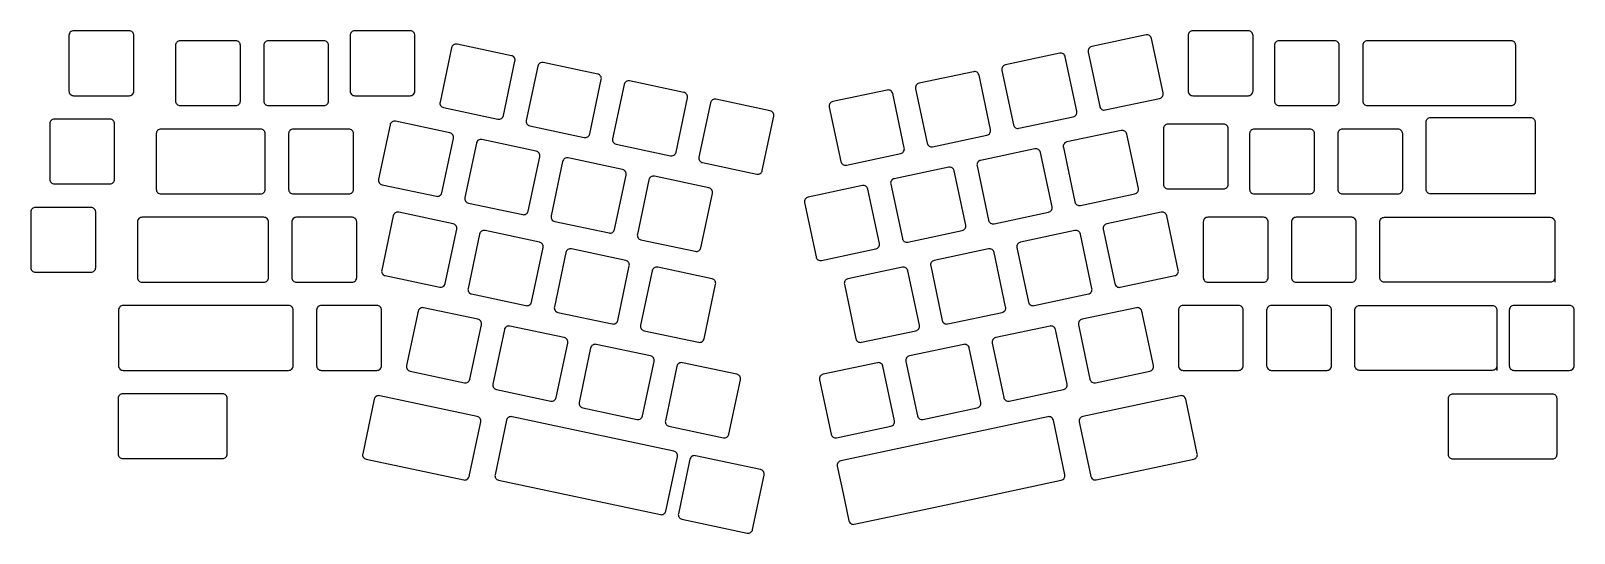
# Model space of a CAD drawing. Extents: x 25 to 358, y 23 to 131.
import ezdxf

# ---------------------------------------------------------------- set-up
doc = ezdxf.new("R2010")
doc.units = 0
doc.header["$MEASUREMENT"] = 0
doc.layers.get('0').update_dxf_attribs({"color": 3, "linetype": 'CONTINUOUS'})
doc.layers.add('PLATE', color=1, linetype='CONTINUOUS')

msp = doc.modelspace()

# ---------------------------------------------------------------- linework, layer by layer
at = {"color": 1, "linetype": 'Continuous'}
for points in [[(45.81, 131.17), (33.81, 131.17, 0.414214), (32.81, 130.17), (32.81, 118.17, 0.414214), (33.81, 117.17), (45.81, 117.17, 0.414214), (46.81, 118.17), (46.81, 130.17, 0.414214)], [(106.52, 131.17), (94.52, 131.17, 0.414214), (93.52, 130.17), (93.52, 118.17, 0.414214), (94.52, 117.17), (106.52, 117.17, 0.414214), (107.52, 118.17), (107.52, 130.17, 0.414214)], [(265.4, 130.28), (253.66, 127.79, 0.414214), (252.89, 126.6), (255.38, 114.86, 0.414214), (256.57, 114.09), (268.31, 116.59, 0.414214), (269.08, 117.77), (266.58, 129.51, 0.414214)], [(287.48, 131.17), (275.48, 131.17, 0.414214), (274.48, 130.17), (274.48, 118.17, 0.414214), (275.48, 117.17), (287.48, 117.17, 0.414214), (288.48, 118.17), (288.48, 130.17, 0.414214)], [(68.83, 129.03), (56.83, 129.03, 0.414214), (55.83, 128.03), (55.83, 116.03, 0.414214), (56.83, 115.03), (68.83, 115.03, 0.414214), (69.83, 116.03), (69.83, 128.03, 0.414214)], [(87.88, 129.03), (75.88, 129.03, 0.414214), (74.88, 128.03), (74.88, 116.03, 0.414214), (75.88, 115.03), (87.88, 115.03, 0.414214), (88.88, 116.03), (88.88, 128.03, 0.414214)], [(128.35, 125.81), (116.61, 128.3, 0.414214), (115.42, 127.53), (112.93, 115.79, 0.414214), (113.7, 114.61), (125.44, 112.11, 0.414214), (126.62, 112.88), (129.12, 124.62, 0.414214)], [(306.11, 129.03), (294.11, 129.03, 0.414214), (293.11, 128.03), (293.11, 116.03, 0.414214), (294.11, 115.03), (306.11, 115.03, 0.414214), (307.11, 116.03), (307.11, 128.03, 0.414214)], [(146.98, 121.85), (135.24, 124.34, 0.414214), (134.06, 123.57), (131.56, 111.83, 0.414214), (132.33, 110.65), (144.07, 108.15, 0.414214), (145.26, 108.92), (147.75, 120.66, 0.414214)], [(246.76, 126.32), (235.03, 123.83, 0.414214), (234.25, 122.64), (236.75, 110.9, 0.414214), (237.94, 110.13), (249.67, 112.63, 0.414214), (250.44, 113.81), (247.95, 125.55, 0.414214)], [(165.61, 117.89), (153.88, 120.38, 0.414214), (152.69, 119.61), (150.2, 107.87, 0.414214), (150.97, 106.69), (162.7, 104.19, 0.414214), (163.89, 104.96), (166.38, 116.7, 0.414214)], [(228.13, 122.36), (216.39, 119.87, 0.414214), (215.62, 118.68), (218.12, 106.94, 0.414214), (219.3, 106.17), (231.04, 108.67, 0.414214), (231.81, 109.85), (229.32, 121.59, 0.414214)], [(209.5, 118.4), (197.76, 115.9, 0.414214), (196.99, 114.72), (199.48, 102.98, 0.414214), (200.67, 102.21), (212.41, 104.71, 0.414214), (213.18, 105.89), (210.68, 117.63, 0.414214)], [(184.25, 113.92), (172.51, 116.42, 0.414214), (171.32, 115.65), (168.83, 103.91, 0.414214), (169.6, 102.73), (181.34, 100.23, 0.414214), (182.52, 101), (185.02, 112.74, 0.414214)], [(41.65, 112.12), (29.65, 112.12, 0.414214), (28.65, 111.12), (28.65, 99.12, 0.414214), (29.65, 98.12), (41.65, 98.12, 0.414214), (42.65, 99.12), (42.65, 111.12, 0.414214)], [(93.24, 109.98), (81.24, 109.98, 0.414214), (80.24, 108.98), (80.24, 96.98, 0.414214), (81.24, 95.98), (93.24, 95.98, 0.414214), (94.24, 96.98), (94.24, 108.98, 0.414214)], [(115.07, 109.16), (103.33, 111.65, 0.414214), (102.14, 110.88), (99.65, 99.14, 0.414214), (100.42, 97.96), (112.16, 95.46, 0.414214), (113.34, 96.23), (115.84, 107.97, 0.414214)], [(282.12, 111.04), (270.12, 111.04, 0.414214), (269.12, 110.04), (269.12, 98.04, 0.414214), (270.12, 97.04), (282.12, 97.04, 0.414214), (283.12, 98.04), (283.12, 110.04, 0.414214)], [(300.75, 109.98), (288.75, 109.98, 0.414214), (287.75, 108.98), (287.75, 96.98, 0.414214), (288.75, 95.98), (300.75, 95.98, 0.414214), (301.75, 96.98), (301.75, 108.98, 0.414214)], [(319.8, 109.98), (307.8, 109.98, 0.414214), (306.8, 108.98), (306.8, 96.98, 0.414214), (307.8, 95.98), (319.8, 95.98, 0.414214), (320.8, 96.98), (320.8, 108.98, 0.414214)], [(133.7, 105.2), (121.96, 107.69, 0.414214), (120.78, 106.92), (118.28, 95.18, 0.414214), (119.05, 94), (130.79, 91.5, 0.414214), (131.98, 92.27), (134.47, 104.01, 0.414214)], [(260.04, 109.67), (248.3, 107.18, 0.414214), (247.53, 105.99), (250.02, 94.25, 0.414214), (251.21, 93.48), (262.95, 95.98, 0.414214), (263.72, 97.16), (261.22, 108.9, 0.414214)], [(152.33, 101.24), (140.6, 103.73, 0.414214), (139.41, 102.96), (136.92, 91.22, 0.414214), (137.69, 90.04), (149.42, 87.54, 0.414214), (150.61, 88.31), (153.1, 100.05, 0.414214)], [(241.4, 105.71), (229.67, 103.22, 0.414214), (228.89, 102.03), (231.39, 90.29, 0.414214), (232.58, 89.52), (244.31, 92.02, 0.414214), (245.08, 93.2), (242.59, 104.94, 0.414214)], [(222.77, 101.75), (211.03, 99.26, 0.414214), (210.26, 98.07), (212.76, 86.33, 0.414214), (213.94, 85.56), (225.68, 88.06, 0.414214), (226.45, 89.24), (223.96, 100.98, 0.414214)], [(170.97, 97.27), (159.23, 99.77, 0.414214), (158.04, 99), (155.55, 87.26, 0.414214), (156.32, 86.08), (168.06, 83.58, 0.414214), (169.24, 84.35), (171.74, 96.09, 0.414214)], [(204.14, 97.79), (192.4, 95.29, 0.414214), (191.63, 94.11), (194.12, 82.37, 0.414214), (195.31, 81.6), (207.05, 84.1, 0.414214), (207.82, 85.28), (205.32, 97.02, 0.414214)], [(37.58, 93.07), (25.58, 93.07, 0.414214), (24.58, 92.07), (24.58, 80.07, 0.414214), (25.58, 79.07), (37.58, 79.07, 0.414214), (38.58, 80.07), (38.58, 92.07, 0.414214)], [(93.94, 90.93), (81.94, 90.93, 0.414214), (80.94, 89.93), (80.94, 77.93, 0.414214), (81.94, 76.93), (93.94, 76.93, 0.414214), (94.94, 77.93), (94.94, 89.93, 0.414214)], [(115.77, 89.53), (104.03, 92.02, 0.414214), (102.84, 91.25), (100.35, 79.51, 0.414214), (101.12, 78.33), (112.86, 75.83, 0.414214), (114.04, 76.6), (116.54, 88.34, 0.414214)], [(268.66, 92.02), (256.92, 89.53, 0.414214), (256.15, 88.34), (258.64, 76.6, 0.414214), (259.83, 75.83), (271.57, 78.33, 0.414214), (272.34, 79.51), (269.84, 91.25, 0.414214)], [(290.74, 90.93), (278.74, 90.93, 0.414214), (277.74, 89.93), (277.74, 77.93, 0.414214), (278.74, 76.93), (290.74, 76.93, 0.414214), (291.74, 77.93), (291.74, 89.93, 0.414214)], [(309.79, 90.93), (297.79, 90.93, 0.414214), (296.79, 89.93), (296.79, 77.93, 0.414214), (297.79, 76.93), (309.79, 76.93, 0.414214), (310.79, 77.93), (310.79, 89.93, 0.414214)], [(134.4, 85.57), (122.66, 88.06, 0.414214), (121.48, 87.29), (118.98, 75.55, 0.414214), (119.75, 74.37), (131.49, 71.87, 0.414214), (132.68, 72.64), (135.17, 84.38, 0.414214)], [(250.02, 88.06), (238.29, 85.57, 0.414214), (237.51, 84.38), (240.01, 72.64, 0.414214), (241.2, 71.87), (252.93, 74.37, 0.414214), (253.7, 75.55), (251.21, 87.29, 0.414214)], [(153.03, 81.61), (141.3, 84.1, 0.414214), (140.11, 83.33), (137.62, 71.59, 0.414214), (138.39, 70.41), (150.12, 67.91, 0.414214), (151.31, 68.68), (153.8, 80.42, 0.414214)], [(231.39, 84.1), (219.65, 81.61, 0.414214), (218.88, 80.42), (221.38, 68.68, 0.414214), (222.56, 67.91), (234.3, 70.41, 0.414214), (235.07, 71.59), (232.58, 83.33, 0.414214)], [(171.67, 77.64), (159.93, 80.14, 0.414214), (158.74, 79.37), (156.25, 67.63, 0.414214), (157.02, 66.45), (168.76, 63.95, 0.414214), (169.94, 64.72), (172.44, 76.46, 0.414214)], [(212.76, 80.14), (201.02, 77.64, 0.414214), (200.25, 76.46), (202.74, 64.72, 0.414214), (203.93, 63.95), (215.67, 66.45, 0.414214), (216.44, 67.63), (213.94, 79.37, 0.414214)], [(99.29, 71.88), (87.29, 71.88, 0.414214), (86.29, 70.88), (86.29, 58.88, 0.414214), (87.29, 57.88), (99.29, 57.88, 0.414214), (100.29, 58.88), (100.29, 70.88, 0.414214)], [(121.12, 68.92), (109.38, 71.41, 0.414214), (108.19, 70.64), (105.7, 58.9, 0.414214), (106.47, 57.72), (118.21, 55.22, 0.414214), (119.39, 55.99), (121.89, 67.73, 0.414214)], [(263.3, 71.41), (251.56, 68.92, 0.414214), (250.79, 67.73), (253.28, 55.99, 0.414214), (254.47, 55.22), (266.21, 57.72, 0.414214), (266.98, 58.9), (264.48, 70.64, 0.414214)], [(285.38, 71.88), (273.38, 71.88, 0.414214), (272.38, 70.88), (272.38, 58.88, 0.414214), (273.38, 57.88), (285.38, 57.88, 0.414214), (286.38, 58.88), (286.38, 70.88, 0.414214)], [(304.43, 71.88), (292.43, 71.88, 0.414214), (291.43, 70.88), (291.43, 58.88, 0.414214), (292.43, 57.88), (304.43, 57.88, 0.414214), (305.43, 58.88), (305.43, 70.88, 0.414214)], [(356.82, 71.88), (344.82, 71.88, 0.414214), (343.82, 70.88), (343.82, 58.88, 0.414214), (344.82, 57.88), (356.82, 57.88, 0.414214), (357.82, 58.88), (357.82, 70.88, 0.414214)], [(139.75, 64.96), (128.01, 67.45, 0.414214), (126.83, 66.68), (124.33, 54.94, 0.414214), (125.1, 53.76), (136.84, 51.26, 0.414214), (138.03, 52.03), (140.52, 63.77, 0.414214)], [(244.66, 67.45), (232.93, 64.96, 0.414214), (232.15, 63.77), (234.65, 52.03, 0.414214), (235.84, 51.26), (247.57, 53.76, 0.414214), (248.34, 54.94), (245.85, 66.68, 0.414214)], [(158.38, 61), (146.65, 63.49, 0.414214), (145.46, 62.72), (142.97, 50.98, 0.414214), (143.74, 49.8), (155.47, 47.3, 0.414214), (156.66, 48.07), (159.15, 59.81, 0.414214)], [(226.03, 63.49), (214.29, 61, 0.414214), (213.52, 59.81), (216.02, 48.07, 0.414214), (217.2, 47.3), (228.94, 49.8, 0.414214), (229.71, 50.98), (227.22, 62.72, 0.414214)], [(177.02, 57.03), (165.28, 59.53, 0.414214), (164.09, 58.76), (161.6, 47.02, 0.414214), (162.37, 45.84), (174.11, 43.34, 0.414214), (175.29, 44.11), (177.79, 55.85, 0.414214)], [(207.4, 59.53), (195.66, 57.03, 0.414214), (194.89, 55.85), (197.38, 44.11, 0.414214), (198.57, 43.34), (210.31, 45.84, 0.414214), (211.08, 47.02), (208.58, 58.76, 0.414214)], [(182.16, 36.47), (168.09, 39.46, 0.414214), (166.91, 38.69), (164.41, 26.95, 0.414214), (165.18, 25.76), (179.25, 22.77, 0.414214), (180.43, 23.54), (182.93, 35.28, 0.414214)]]:
    msp.add_lwpolyline(points, format="xyb", close=True, dxfattribs=at)
msp.add_lwpolyline([(344.13, 115.03), (344.21, 115.03, 0.414214), (345.21, 116.03), (345.21, 128.03, 0.414214), (344.21, 129.03), (313.16, 129.03, 0.414214), (312.16, 128.03), (312.16, 116.03, 0.414214), (313.16, 115.03), (313.25, 115.03), (344.21, 115.03)], format="xyb", dxfattribs=at)
msp.add_lwpolyline([(320.25, 115.03), (337.13, 115.03)], dxfattribs=at)
at = {"layer": 'PLATE'}
for p, q in [((349.39, 102.98), (349.39, 95.98)), ((353.64, 83.93), (353.64, 76.93)), ((341.15, 58.88), (341.15, 57.88))]:
    msp.add_line(p, q, dxfattribs=at)
for points in [[(74.19, 109.98), (52.67, 109.98, 0.414214), (51.67, 108.98), (51.67, 96.98, 0.414214), (52.67, 95.98), (74.19, 95.98, 0.414214), (75.19, 96.98), (75.19, 108.98, 0.414214)], [(326.85, 112.5), (348.39, 112.5, -0.414214), (349.39, 111.5), (349.39, 95.98), (326.85, 95.98, -0.414214), (325.85, 96.98), (325.85, 111.5, -0.414214)], [(316.84, 90.93), (352.64, 90.93, -0.414214), (353.64, 89.93), (353.64, 77.93, -0.414214), (352.64, 76.93), (316.84, 76.93, -0.414214), (315.84, 77.93), (315.84, 89.93, -0.414214)], [(44.52, 57.88), (80.24, 57.88, 0.414214), (81.24, 58.88), (81.24, 70.88, 0.414214), (80.24, 71.88), (44.52, 71.88, 0.414214), (43.52, 70.88), (43.52, 58.88, 0.414214)], [(311.48, 71.88), (340.15, 71.88, -0.414214), (341.15, 70.88), (341.15, 58.88, -0.414214), (340.15, 57.88), (311.48, 57.88, -0.414214), (310.48, 58.88), (310.48, 70.88, -0.414214)], [(65.96, 52.83), (44.44, 52.83, 0.414214), (43.44, 51.83), (43.44, 39.83, 0.414214), (44.44, 38.83), (65.96, 38.83, 0.414214), (66.96, 39.83), (66.96, 51.83, 0.414214)], [(120.96, 47.94), (99.91, 52.41, 0.414214), (98.73, 51.64), (96.23, 39.9, 0.414214), (97, 38.72), (118.05, 34.24, 0.414214), (119.24, 35.01), (121.73, 46.75, 0.414214)], [(272.76, 52.41), (251.71, 47.94, 0.414214), (250.94, 46.75), (253.44, 35.01, 0.414214), (254.62, 34.24), (275.67, 38.72, 0.414214), (276.44, 39.9), (273.95, 51.64, 0.414214)], [(353.14, 52.78), (331.62, 52.78, 0.414214), (330.62, 51.78), (330.62, 39.78, 0.414214), (331.62, 38.78), (353.14, 38.78, 0.414214), (354.14, 39.78), (354.14, 51.78, 0.414214)], [(125.59, 34.17), (160.53, 26.75, 0.414214), (161.71, 27.52), (164.21, 39.25, 0.414214), (163.44, 40.44), (128.5, 47.87, 0.414214), (127.31, 47.1), (124.82, 35.36, 0.414214)], [(247.09, 34.17, 0.414214), (247.86, 35.36), (246.62, 41.23), (245.37, 47.1, 0.414214), (244.18, 47.87), (199.48, 38.36, 0.414214), (198.71, 37.18), (199.95, 31.31), (201.2, 25.44, 0.414214), (202.39, 24.67), (218.87, 28.17), (230.61, 30.67)]]:
    msp.add_lwpolyline(points, format="xyb", close=True, dxfattribs=at)
msp.add_lwpolyline([(47.6, 86.07), (47.6, 77.93, 0.414214), (48.6, 76.93), (74.89, 76.93, 0.414214), (75.89, 77.93), (75.89, 89.93, 0.414214), (74.89, 90.93), (48.6, 90.93, 0.414214), (47.6, 89.93), (47.6, 86.07)], format="xyb", dxfattribs=at)

doc.saveas('drawing.dxf')
